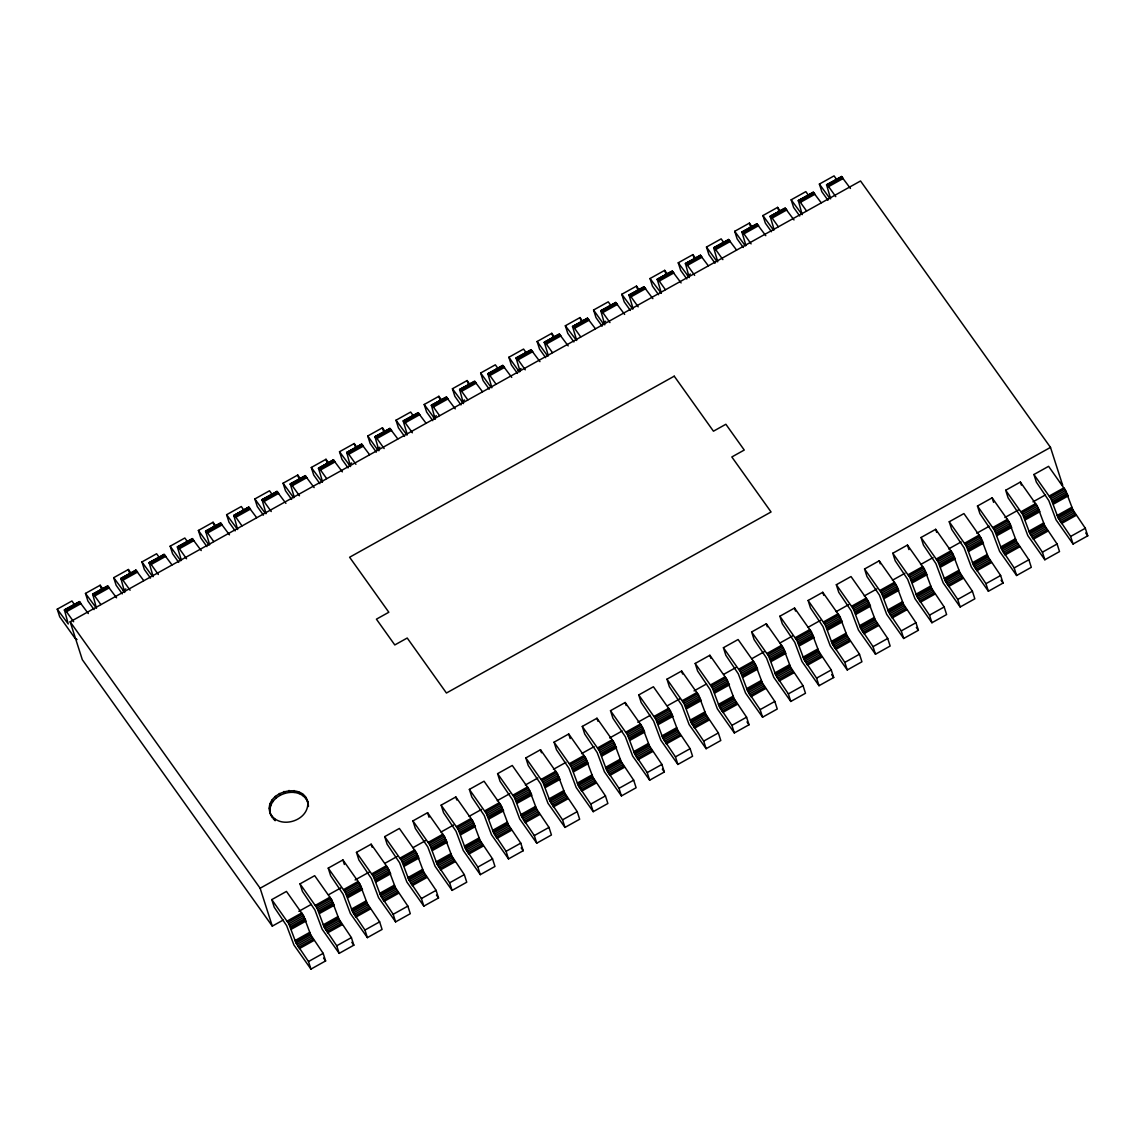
<?xml version="1.0" encoding="UTF-8"?>
<svg xmlns="http://www.w3.org/2000/svg" width="1145" height="1145" viewBox="0 0 1145 1145"><rect width="100%" height="100%" fill="white"/><g stroke="black" fill="none" stroke-linecap="round" stroke-linejoin="round"><path stroke-width="1.5" d="M74.997 605.276L71.935 600.982L57.25 609.169L68.256 623.982L64.435 609.884L79.348 601.597L88.308 613.548M77.058 639.568L74.997 638.237L59.683 616.74L57.25 609.169M79.32 603.014L79.348 601.597M103.222 589.532L100.159 585.238L85.474 593.425L96.481 608.238L92.673 594.14L107.587 585.839L116.547 597.804M131.446 573.788L128.383 569.494L113.698 577.681L124.705 592.495L120.898 578.397L135.811 570.095L143.755 580.63M135.768 571.527L135.811 570.095M153.172 576.651L149.122 562.653L164.036 554.352L171.979 564.886M164.007 555.783L164.036 554.352M201.219 550.573L192.26 538.608L177.346 546.909L181.411 560.42M192.231 540.039L192.26 538.608M209.635 544.676L205.585 531.165L220.498 522.864L229.458 534.829M244.357 510.813L241.294 506.519L226.61 514.706L237.616 529.52L233.809 515.407L248.723 507.12L256.652 517.654M266.084 513.676L262.033 499.664L276.947 491.377L285.906 503.342M276.904 492.808L276.947 491.377M294.322 497.445L290.257 483.92L305.171 475.633L314.131 487.598M305.142 477.064L305.171 475.633M322.546 481.701L318.482 468.176L333.395 459.889L342.355 471.854M357.269 447.838L354.206 443.544L339.521 451.731L350.527 466.545L346.72 452.432L361.634 444.145L369.563 454.665M378.995 450.701L374.945 436.689L389.858 428.402L397.802 438.921M389.815 429.819L389.858 428.402M426.026 423.178L418.082 412.658L403.169 420.945L407.234 434.47M418.039 414.075L418.082 412.658M441.941 400.607L438.878 396.299L424.208 404.486L435.214 419.313L431.393 405.201L446.307 396.914L455.266 408.865M470.18 384.863L467.117 380.555L452.432 388.742L463.439 403.57L459.632 389.457L474.545 381.17L482.474 391.69M491.892 387.726L487.856 373.714L502.769 365.427L511.729 377.378M520.145 371.495L516.08 357.97L530.994 349.683L539.953 361.634M530.951 351.1L530.994 349.683M548.369 355.751L544.304 342.226L559.218 333.939L568.178 345.89M576.593 340.008L572.529 326.482L587.442 318.195L595.386 328.715M604.803 324.751L600.767 310.739L615.681 302.452L624.64 314.403M615.638 303.869L615.681 302.452M633.042 308.52L628.991 294.995L643.905 286.708L652.865 298.659M643.862 288.125L643.905 286.708M661.28 292.776L657.216 279.251L672.129 270.964L681.089 282.915M695.988 258.899L692.925 254.605L678.255 262.792L689.261 277.62L685.44 263.507L700.354 255.22L708.297 265.74M700.325 256.637L700.354 255.22M717.715 261.761L713.678 247.764L728.578 239.477L736.521 249.996M728.549 240.894L728.578 239.477M765.776 235.684L756.816 223.733L741.903 232.02L745.953 245.545M756.773 225.15L756.816 223.733M774.177 229.801L770.127 216.276L785.041 207.989L794 219.94M808.9 195.924L805.837 191.63L791.166 199.817L802.158 214.645L798.351 200.532L813.265 192.245L821.208 202.765M830.626 198.786L826.575 184.789L841.489 176.502L850.449 188.453M841.46 177.919L841.489 176.502M271.608 816.457C258.04 792.14 308.048 778.242 308.406 806.495L307.275 800.541M270.406 814.009C265.869 793.972 300.419 783.166 307.876 802.445M307.79 804.591C306.66 822.511 276.789 829.681 269.791 812.12M150.496 578.111L144.37 569.509L141.937 561.937L156.607 553.751L159.67 558.044M178.72 562.367L172.594 553.765L170.161 546.194L184.832 538.007L187.909 542.301M206.944 546.623L200.819 538.021L198.386 530.45L213.07 522.263L216.133 526.557M263.407 515.135L257.281 506.534L254.848 498.962L269.519 490.776L272.582 495.069M291.631 499.392L285.506 490.79L283.073 483.219L297.743 475.032L300.806 479.326M319.856 483.648L313.73 475.046L311.297 467.475L325.981 459.288L329.044 463.582M376.319 452.161L370.178 443.559L367.745 435.987L382.43 427.801L385.493 432.094M404.543 436.402L398.417 427.815L395.984 420.229L410.654 412.043L413.717 416.351M489.216 389.171L483.09 380.584L480.657 372.998L495.341 364.811L498.404 369.119M517.454 373.427L511.328 364.84L508.881 357.254L523.566 349.068L526.628 353.376M545.678 357.684L539.553 349.096L537.119 341.511L551.79 333.324L554.853 337.632M573.903 341.94L567.777 333.352L565.344 325.767L580.014 317.58L583.091 321.888M602.127 326.196L596.001 317.609L593.568 310.023L608.253 301.836L611.315 306.13M630.365 310.452L624.225 301.865L621.792 294.279L636.477 286.093L639.54 290.386M658.59 294.709L652.464 286.121L650.031 278.536L664.701 270.349L667.764 274.643M715.038 263.221L708.912 254.634L706.479 247.048L721.164 238.861L724.227 243.155M743.262 247.477L737.137 238.89L734.704 231.304L749.388 223.118L752.451 227.411M771.501 231.734L765.361 223.146L762.928 215.561L777.612 207.374L780.675 211.668M827.949 200.246L821.824 191.659L819.391 184.073L834.061 175.886L837.138 180.18M64.435 610.371L79.105 602.184M92.659 594.613L105.87 587.256M120.883 578.869L135.568 570.682M149.108 563.125L163.792 554.939M178.806 546.566L192.016 539.195M205.57 531.638L218.781 524.281M233.795 515.894L248.723 507.12M262.019 500.15L276.704 491.964M290.243 484.407L304.928 476.22M318.482 468.663L333.395 459.889M346.706 452.919L361.634 444.145M374.93 437.175L389.615 428.989M404.629 420.616L417.839 413.245M431.379 405.688L444.589 398.317M459.617 389.944L472.828 382.573M487.842 374.2L502.769 365.427M516.066 358.457L530.75 350.27M544.29 342.713L557.5 335.342M572.529 326.969L587.442 318.195M600.753 311.225L615.423 303.039M628.977 295.482L643.662 287.295M657.201 279.738L670.412 272.367M685.426 263.994L700.11 255.807M713.664 248.25L728.334 240.064M743.348 231.691L756.559 224.32M770.113 216.763L783.323 209.392M798.337 201.019L813.265 192.245M826.575 185.275L841.246 177.089M64.435 609.884L79.792 601.884M92.673 594.14L108.031 586.14M120.898 578.397L136.255 570.396M149.122 562.653L164.479 554.652M177.346 546.909L192.703 538.909M205.585 531.165L220.928 523.15M233.809 515.407L249.166 507.407M262.033 499.664L277.391 491.663M290.257 483.92L305.615 475.919M318.482 468.176L333.839 460.175M346.72 452.432L362.063 444.432M374.945 436.689L390.302 428.688M403.169 420.945L418.526 412.944M431.393 405.201L446.75 397.2M459.632 389.457L474.975 381.457M487.856 373.714L503.213 365.713M516.08 357.97L531.437 349.969M544.304 342.226L559.662 334.226M572.529 326.482L587.886 318.482M600.767 310.739L616.11 302.738M628.991 294.995L644.349 286.994M657.216 279.251L672.573 271.25M685.44 263.507L700.797 255.507M713.678 247.764L729.021 239.763M741.903 232.02L757.26 224.019M770.127 216.276L785.484 208.275M798.351 200.532L813.709 192.532M826.575 184.789L841.933 176.788M65.122 610.07L65.737 610.729L80.408 602.542M93.346 594.327L93.962 594.985L108.646 586.798M121.57 578.583L122.186 579.241L136.87 571.054M149.795 562.839L150.424 563.497L165.095 555.311M178.033 547.095L178.649 547.739L193.319 539.553M206.257 531.337L206.873 531.996L221.558 523.809M234.482 515.593L235.097 516.252L249.782 508.065M262.706 499.85L263.321 500.508L278.006 492.321M290.93 484.106L291.56 484.764L306.23 476.578M319.169 468.362L319.784 469.021L334.454 460.834M347.393 452.618L348.008 453.277L362.693 445.09M375.617 436.875L376.233 437.533L390.917 429.346M403.841 421.131L404.457 421.789L419.142 413.603M432.08 405.387L432.695 406.046L447.366 397.859M460.304 389.643L460.92 390.302L475.59 382.115M488.529 373.9L489.144 374.558L503.829 366.371M516.753 358.156L517.368 358.814L532.053 350.628M544.977 342.412L545.607 343.071L560.277 334.884M573.216 326.668L573.831 327.327L588.501 319.14M601.44 310.925L602.055 311.583L616.74 303.396M629.664 295.181L630.28 295.839L644.964 287.653M657.888 279.437L658.504 280.096L673.188 271.909M686.127 263.693L686.742 264.352L701.413 256.165M714.351 247.95L714.967 248.608L729.637 240.421M742.575 232.206L743.191 232.864L757.875 224.678M770.8 216.462L771.415 217.121L786.1 208.934M799.024 200.719L799.654 201.377L814.324 193.19M827.262 184.975L827.878 185.633L842.548 177.446M65.737 610.729L66.482 611.702L81.166 603.515M93.962 594.985L94.72 595.958L109.39 587.771M122.186 579.241L122.944 580.214L137.615 572.028M150.424 563.497L151.169 564.471L165.853 556.284M178.649 547.739L179.393 548.727L194.077 540.54M206.873 531.996L207.617 532.983L222.302 524.796M235.097 516.252L235.856 517.239L250.526 509.053M263.321 500.508L264.08 501.496L278.75 493.309M291.56 484.764L292.304 485.752L306.989 477.565M319.784 469.021L320.528 470.008L335.213 461.821M348.008 453.277L348.767 454.264L363.437 446.078M376.233 437.533L376.991 438.521L391.662 430.334M404.457 421.789L405.215 422.777L419.9 414.59M432.695 406.046L433.44 407.033L448.124 398.846M460.92 390.302L461.664 391.289L476.349 383.103M489.144 374.558L489.903 375.546L504.573 367.359M517.368 358.814L518.127 359.802L532.797 351.615M545.607 343.071L546.351 344.058L561.036 335.871M573.831 327.327L574.575 328.314L589.26 320.128M602.055 311.583L602.814 312.571L617.484 304.384M630.28 295.839L631.038 296.827L645.708 288.64M658.504 280.096L659.262 281.083L673.947 272.896M686.742 264.352L687.487 265.339L702.171 257.153M714.967 248.608L715.711 249.596L730.395 241.409M743.191 232.864L743.949 233.852L758.62 225.665M771.415 217.121L772.174 218.094L786.844 209.907M799.654 201.377L800.398 202.35L815.083 194.163M827.878 185.633L828.622 186.606L843.307 178.42M122.901 590.577L125.835 588.931M348.71 464.612L351.658 462.981M367.745 435.987L376.948 448.869L379.882 447.237M433.397 417.381L436.331 415.75M461.621 401.637L464.555 400.006M508.881 357.254L518.084 370.15L521.018 368.518M593.568 310.023L602.757 322.919L605.705 321.287M687.444 275.687L690.378 274.041M283.23 920.036L272.295 926.133L82.326 659.706L70.16 621.807L860.539 180.982L1050.495 447.394L1062.674 485.294L1060.585 482.389M272.295 926.133L260.13 888.234L1050.495 447.394M271.78 899.612L286.45 891.425L303.468 915.571L310.724 934.835L323.176 953.341L325.609 960.927L310.939 969.114L293.921 944.968L286.665 925.704L274.213 907.198L271.78 899.612L288.798 923.757L296.04 943.022L308.506 961.542L310.939 969.114M300.004 883.868L314.675 875.682L331.692 899.827L338.949 919.091L351.4 937.598L353.834 945.183L339.163 953.37L322.146 929.225L314.889 909.96L302.437 891.454L300.004 883.868L317.022 908.014L324.278 927.278L336.73 945.784L339.163 953.37M328.229 868.125L342.913 859.938L359.931 884.083L367.173 903.348L379.639 921.854L382.072 929.439L367.388 937.626L350.37 913.481L343.114 894.216L330.662 875.71L328.229 868.125L345.246 892.27L352.503 911.534L364.954 930.041L367.388 937.626M356.453 852.381L371.137 844.194L388.155 868.339L395.411 887.604L407.863 906.11L410.296 913.696L395.612 921.882L378.594 897.737L371.352 878.473L358.886 859.967L356.453 852.381L373.47 876.526L380.727 895.791L393.179 914.297L395.612 921.882M384.691 836.637L399.362 828.45L416.379 852.596L423.636 871.86L436.088 890.366L438.521 897.952L423.836 906.139L406.833 881.993L399.576 862.729L387.125 844.223L384.691 836.637L401.695 860.782L408.951 880.047L421.403 898.553L423.836 906.139M412.916 820.893L427.586 812.707L444.603 836.852L451.86 856.116L464.312 874.623L466.745 882.208L452.075 890.395L435.057 866.25L427.801 846.985L415.349 828.479L412.916 820.893L429.933 845.039L437.175 864.303L449.642 882.809L452.075 890.395M441.14 805.15L455.825 796.963L472.828 821.108L480.084 840.373L492.536 858.879L494.969 866.464L480.299 874.651L463.281 850.506L456.025 831.241L443.573 812.735L441.14 805.15L458.157 829.295L465.414 848.559L477.866 867.066L480.299 874.651M469.364 789.406L484.049 781.219L501.066 805.364L508.308 824.629L520.775 843.135L523.208 850.721L508.523 858.907L491.506 834.762L484.249 815.498L471.797 796.992L469.364 789.406L486.382 813.551L493.638 832.816L506.09 851.322L508.523 858.907M497.588 773.662L512.273 765.475L529.291 789.621L536.547 808.885L548.999 827.391L551.432 834.977L536.747 843.164L519.73 819.019L512.488 799.754L500.022 781.248L497.588 773.662L514.606 797.807L521.862 817.072L534.314 835.578L536.747 843.164M525.827 757.918L540.497 749.732L557.515 773.877L564.771 793.141L577.223 811.648L579.656 819.233L564.986 827.42L547.968 803.275L540.712 784.01L528.26 765.504L525.827 757.918L542.844 782.064L550.087 801.328L562.553 819.834L564.986 827.42M554.051 742.175L568.721 733.988L585.739 758.133L592.995 777.398L605.447 795.904L607.88 803.489L593.21 811.676L576.193 787.531L568.936 768.266L556.484 749.76L554.051 742.175L571.069 766.32L578.325 785.584L590.777 804.091L593.21 811.676M582.275 726.431L596.96 718.244L613.978 742.389L621.22 761.654L633.672 780.16L636.119 787.746L621.434 795.932L604.417 771.787L597.16 752.523L584.709 734.002L582.275 726.431L599.293 750.576L606.549 769.841L619.001 788.347L621.434 795.932M610.5 710.687L625.184 702.5L642.202 726.646L649.458 745.91L661.91 764.416L664.343 772.002L649.659 780.189L632.641 756.043L625.385 736.779L612.933 718.258L610.5 710.687L627.517 734.832L634.774 754.097L647.226 772.603L649.659 780.189M638.738 694.943L653.409 686.757L670.426 710.902L677.683 730.167L690.134 748.673L692.568 756.258L677.883 764.445L660.88 740.3L653.623 721.035L641.171 702.515L638.738 694.943L655.741 719.089L662.998 738.353L675.45 756.859L677.883 764.445M666.962 679.2L681.633 671.013L698.65 695.158L705.907 714.423L718.359 732.929L720.792 740.514L706.121 748.701L689.104 724.556L681.847 705.291L669.396 686.771L666.962 679.2L683.98 703.345L691.222 722.609L703.688 741.116L706.121 748.701M695.187 663.456L709.871 655.269L726.875 679.414L734.131 698.679L746.583 717.185L749.016 724.771L734.346 732.957L717.328 708.812L710.072 689.533L697.62 671.027L695.187 663.456L712.204 687.601L719.461 706.866L731.913 725.372L734.346 732.957M723.411 647.712L738.096 639.525L755.113 663.671L762.355 682.935L774.822 701.441L777.255 709.013L762.57 717.199L745.552 693.068L738.296 673.79L725.844 655.283L723.411 647.712L740.429 671.857L747.685 691.122L760.137 709.628L762.57 717.199M751.635 631.968L766.32 623.782L783.337 647.927L790.594 667.192L803.046 685.698L805.479 693.269L790.794 701.456L773.777 677.325L766.535 658.046L754.068 639.54L751.635 631.968L768.653 656.114L775.909 675.378L788.361 693.884L790.794 701.456M779.874 616.225L794.544 608.038L811.562 632.183L818.818 651.448L831.27 669.954L833.703 677.525L819.019 685.712L802.015 661.581L794.759 642.302L782.307 623.796L779.874 616.225L796.877 640.37L804.134 659.635L816.585 678.141L819.019 685.712M808.098 600.481L822.768 592.294L839.786 616.425L847.042 635.704L859.494 654.21L861.927 661.781L847.257 669.968L830.24 645.837L822.983 626.558L810.531 608.052L808.098 600.481L825.116 624.626L832.372 643.891L844.824 662.397L847.257 669.968M836.322 584.737L851.007 576.55L868.01 600.681L875.267 619.96L887.718 638.466L890.152 646.038L875.481 654.224L858.464 630.093L851.207 610.815L838.755 592.308L836.322 584.737L853.34 608.868L860.596 628.147L873.048 646.653L875.481 654.224M864.547 568.993L879.231 560.807L896.249 584.938L903.505 604.216L915.957 622.723L918.39 630.294L903.706 638.481L886.688 614.35L879.432 595.071L866.98 576.565L864.547 568.993L881.564 593.124L888.821 612.403L901.272 630.909L903.706 638.481M892.785 553.25L907.455 545.063L924.473 569.194L931.729 588.473L944.181 606.979L946.614 614.55L931.93 622.737L914.927 598.606L907.67 579.327L895.218 560.821L892.785 553.25L909.788 577.381L917.045 596.659L929.497 615.166L931.93 622.737M921.009 537.506L935.68 529.319L952.697 553.45L959.954 572.729L972.406 591.235L974.839 598.806L960.168 606.993L943.151 582.848L935.894 563.583L923.442 545.077L921.009 537.506L938.027 561.637L945.269 580.916L957.735 599.422L960.168 606.993M949.234 521.762L963.918 513.575L980.921 537.706L988.178 556.985L1000.63 575.491L1003.063 583.063L988.393 591.249L971.375 567.104L964.119 547.84L951.667 529.333L949.234 521.762L966.251 545.893L973.508 565.172L985.959 583.678L988.393 591.249M977.458 506.018L992.143 497.832L1009.16 521.963L1016.402 541.241L1028.868 559.748L1031.301 567.319L1016.617 575.506L999.599 551.36L992.343 532.096L979.891 513.59L977.458 506.018L994.475 530.149L1001.732 549.428L1014.184 567.934L1016.617 575.506M1005.682 490.26L1020.367 482.074L1037.384 506.219L1044.641 525.498L1057.093 544.004L1059.526 551.575L1044.841 559.762L1027.824 535.617L1020.581 516.352L1008.115 497.846L1005.682 490.26L1022.7 514.406L1029.956 533.684L1042.408 552.191L1044.841 559.762M1033.921 474.517L1048.591 466.33L1065.609 490.475L1072.865 509.754L1085.317 528.26L1087.75 535.831L1073.065 544.018L1056.062 519.873L1048.806 500.608L1036.354 482.102L1033.921 474.517L1050.924 498.662L1058.18 517.941L1070.632 536.447L1073.065 544.018M298.859 911.32L311.354 904.35M328.529 894.775L341.024 887.804M355.093 879.961L369.148 872.118M384.763 863.402L397.258 856.431M412.887 847.715L425.382 840.745M440.997 832.043L453.492 825.073M469.106 816.356L481.601 809.386M497.231 800.67L509.725 793.7M525.34 784.998L537.835 778.028M553.464 769.311L565.959 762.341M581.574 753.625L594.069 746.654M609.684 737.952L622.193 730.982M637.808 722.266L650.303 715.296M667.478 705.706L679.987 698.736M694.042 690.907L706.537 683.937M723.712 674.348L736.206 667.378M751.836 658.661L764.33 651.691M779.945 642.989L792.44 636.019M808.069 627.303L820.564 620.332M836.179 611.616L848.674 604.646M864.289 595.944L876.798 588.974M892.413 580.257L904.908 573.287M920.523 564.571L933.018 557.601M948.647 548.899L961.142 541.928M976.757 533.212L989.251 526.242M1004.881 517.526L1018.935 509.682M1032.99 501.853L1045.485 494.883M287.094 921.11L301.779 912.923M315.319 905.366L330.003 897.165M343.557 889.608L358.228 881.421M371.781 873.864L386.452 865.677M400.006 858.12L414.69 849.933M428.23 842.376L442.915 834.19M456.454 826.633L471.139 818.446M484.693 810.889L499.363 802.702M512.917 795.145L527.587 786.958M541.141 779.401L555.826 771.215M569.366 763.658L584.05 755.471M597.604 747.914L612.274 739.727M625.828 732.17L640.499 723.983M654.053 716.426L668.737 708.24M682.277 700.683L696.961 692.496M710.501 684.939L725.186 676.752M738.74 669.195L753.41 661.008M766.964 653.452L781.634 645.265M795.188 637.708L809.873 629.521M823.412 621.964L838.097 613.777M851.637 606.22L866.321 598.033M879.875 590.476L894.546 582.29M908.099 574.733L922.77 566.546M936.324 558.989L951.008 550.802M964.548 543.245L979.233 535.058M992.787 527.501L1007.457 519.315M1021.011 511.758L1035.681 503.571M1049.235 496.014L1063.92 487.827M287.925 922.34L302.609 914.154M316.163 906.597L330.833 898.41M344.387 890.853L359.058 882.666M372.612 875.109L387.296 866.922M400.836 859.365L415.52 851.179M429.074 843.622L443.745 835.435M457.299 827.878L471.969 819.691M485.523 812.134L500.208 803.947M513.747 796.39L528.432 788.204M541.971 780.647L556.656 772.46M570.21 764.903L584.88 756.716M598.434 749.159L613.105 740.972M626.658 733.415L641.343 725.229M654.883 717.672L669.567 709.485M683.107 701.928L697.792 693.741M711.346 686.184L726.016 677.997M739.57 670.44L754.24 662.254M767.794 654.697L782.479 646.51M796.018 638.953L810.703 630.766M824.257 623.209L838.927 615.022M852.481 607.465L867.151 599.279M880.705 591.722L895.39 583.535M908.93 575.978L923.614 567.791M937.154 560.234L951.838 552.047M965.392 544.476L980.063 536.289M993.617 528.732L1008.287 520.546M1021.841 512.989L1036.526 504.802M1050.065 497.245L1064.75 489.058M288.798 923.757L303.468 915.571M317.022 908.014L331.692 899.827M345.246 892.27L359.931 884.083M373.47 876.526L388.155 868.339M401.695 860.782L416.379 852.596M429.933 845.039L444.603 836.852M458.157 829.295L472.828 821.108M486.382 813.551L501.066 805.364M514.606 797.807L529.291 789.621M542.844 782.064L557.515 773.877M571.069 766.32L585.739 758.133M599.293 750.576L613.978 742.389M627.517 734.832L642.202 726.646M655.741 719.089L670.426 710.902M683.98 703.345L698.65 695.158M712.204 687.601L726.875 679.414M740.429 671.857L755.113 663.671M768.653 656.114L783.337 647.927M796.877 640.37L811.562 632.183M825.116 624.626L839.786 616.425M853.34 608.868L868.01 600.681M881.564 593.124L896.249 584.938M909.788 577.381L924.473 569.194M938.027 561.637L952.697 553.45M966.251 545.893L980.921 537.706M994.475 530.149L1009.16 521.963M1022.7 514.406L1037.384 506.219M1050.924 498.662L1065.609 490.475M289.613 925.246L304.298 917.059M317.852 909.502L332.522 901.315M346.076 893.758L360.747 885.572M374.3 878.015L388.985 869.828M402.525 862.271L417.209 854.084M430.749 846.527L445.434 838.34M458.988 830.783L473.658 822.597M487.212 815.04L501.882 806.853M515.436 799.296L530.121 791.109M543.66 783.552L558.345 775.365M571.899 767.808L586.569 759.622M600.123 752.065L614.793 743.878M628.347 736.321L643.032 728.134M656.572 720.577L671.256 712.39M684.796 704.833L699.481 696.647M713.034 689.09L727.705 680.903M741.259 673.346L755.929 665.159M769.483 657.602L784.168 649.415M797.707 641.858L812.392 633.672M825.946 626.115L840.616 617.928M854.17 610.371L868.84 602.184M882.394 594.627L897.079 586.44M910.618 578.883L925.303 570.697M938.843 563.14L953.527 554.953M967.081 547.396L981.752 539.209M995.306 531.652L1009.976 523.465M1023.53 515.908L1038.214 507.722M1051.754 500.165L1066.439 491.964M290.358 926.72L305.042 918.533M318.582 910.976L333.267 902.79M346.806 895.233L361.491 887.046M375.045 879.489L389.715 871.302M403.269 863.745L417.939 855.558M431.493 848.001L446.178 839.815M459.717 832.258L474.402 824.071M487.956 816.514L502.626 808.327M516.18 800.77L530.851 792.583M544.405 785.026L559.089 776.84M572.629 769.283L587.313 761.096M600.853 753.539L615.538 745.352M629.092 737.795L643.762 729.608M657.316 722.051L671.986 713.85M685.54 706.293L700.225 698.106M713.764 690.549L728.449 682.363M742.003 674.806L756.673 666.619M770.227 659.062L784.897 650.875M798.451 643.318L813.136 635.131M826.676 627.574L841.36 619.388M854.9 611.831L869.585 603.644M883.138 596.087L897.809 587.9M911.363 580.343L926.033 572.156M939.587 564.6L954.272 556.413M967.811 548.856L982.496 540.669M996.035 533.112L1010.72 524.925M1024.274 517.368L1038.944 509.181M1052.498 501.625L1067.169 493.438M290.959 928.065L305.629 919.879M319.183 912.322L333.868 904.135M347.407 896.578L362.092 888.391M375.646 880.834L390.316 872.647M403.87 865.09L418.54 856.904M432.094 849.347L446.779 841.16M460.319 833.603L475.003 825.416M488.543 817.859L503.228 809.672M516.781 802.115L531.452 793.929M545.006 786.357L559.676 778.171M573.23 770.614L587.915 762.427M601.454 754.87L616.139 746.683M629.693 739.126L644.363 730.939M657.917 723.382L672.587 715.196M686.141 707.639L700.826 699.452M714.365 691.895L729.05 683.708M742.59 676.151L757.274 667.964M770.828 660.407L785.499 652.221M799.053 644.664L813.723 636.477M827.277 628.92L841.961 620.733M855.501 613.176L870.186 604.989M883.74 597.432L898.41 589.246M911.964 581.689L926.634 573.502M940.188 565.945L954.858 557.758M968.412 550.201L983.097 542.014M996.637 534.457L1011.321 526.271M1024.875 518.714L1039.545 510.527M1053.099 502.97L1067.77 494.783M291.374 929.196L306.058 921.009M319.598 913.452L334.283 905.251M347.837 897.694L362.507 889.508M376.061 881.951L390.731 873.764M404.285 866.207L418.97 858.02M432.509 850.463L447.194 842.276M460.748 834.719L475.418 826.533M488.972 818.976L503.643 810.789M517.197 803.232L531.881 795.045M545.421 787.488L560.105 779.301M573.645 771.744L588.33 763.558M601.884 756.001L616.554 747.814M630.108 740.257L644.778 732.07M658.332 724.513L673.017 716.326M686.556 708.769L701.241 700.583M714.781 693.026L729.465 684.839M743.019 677.282L757.689 669.095M771.243 661.538L785.914 653.351M799.468 645.794L814.152 637.608M827.692 630.051L842.376 621.864M855.93 614.307L870.601 606.12M884.155 598.563L898.825 590.376M912.379 582.819L927.064 574.633M940.603 567.076L955.288 558.889M968.827 551.332L983.512 543.145M997.066 535.588L1011.736 527.401M1025.29 519.844L1039.961 511.658M1053.514 504.101L1068.199 495.914M295.024 940.56L309.708 932.374M323.248 924.816L337.932 916.63M351.486 909.073L366.157 900.886M379.711 893.329L394.381 885.142M407.935 877.585L422.619 869.399M436.159 861.841L450.844 853.655M464.398 846.098L479.068 837.911M492.622 830.354L507.292 822.167M520.846 814.61L535.531 806.423M549.07 798.866L563.755 790.665M577.295 783.108L591.979 774.922M605.533 767.365L620.204 759.178M633.757 751.621L648.428 743.434M661.982 735.877L676.666 727.69M690.206 720.133L704.891 711.947M718.43 704.39L733.115 696.203M746.669 688.646L761.339 680.459M774.893 672.902L789.563 664.715M803.117 657.158L817.802 648.972M831.342 641.415L846.026 633.228M859.58 625.671L874.25 617.484M887.804 609.927L902.475 601.74M916.029 594.183L930.713 585.997M944.253 578.44L958.937 570.253M972.477 562.696L987.162 554.509M1000.716 546.952L1015.386 538.765M1028.94 531.208L1043.61 523.022M1057.164 515.465L1071.849 507.278M295.453 941.691L310.123 933.504M323.677 925.947L338.347 917.746M351.901 910.189L366.572 902.002M380.126 894.445L394.81 886.259M408.35 878.702L423.035 870.515M436.589 862.958L451.259 854.771M464.813 847.214L479.483 839.027M493.037 831.47L507.722 823.284M521.261 815.727L535.946 807.54M549.486 799.983L564.17 791.796M577.724 784.239L592.394 776.052M605.948 768.495L620.619 760.309M634.173 752.752L648.857 744.565M662.397 737.008L677.081 728.821M690.635 721.264L705.306 713.077M718.86 705.52L733.53 697.334M747.084 689.777L761.769 681.59M775.308 674.033L789.993 665.846M803.532 658.289L818.217 650.102M831.771 642.545L846.441 634.359M859.995 626.802L874.665 618.615M888.219 611.058L902.904 602.871M916.444 595.314L931.128 587.127M944.682 579.57L959.353 571.384M972.906 563.827L987.577 555.64M1001.131 548.083L1015.815 539.896M1029.355 532.339L1044.04 524.152M1057.579 516.595L1072.264 508.409M296.04 943.022L310.724 934.835M324.278 927.278L338.949 919.091M352.503 911.534L367.173 903.348M380.727 895.791L395.411 887.604M408.951 880.047L423.636 871.86M437.175 864.303L451.86 856.116M465.414 848.559L480.084 840.373M493.638 832.816L508.308 824.629M521.862 817.072L536.547 808.885M550.087 801.328L564.771 793.141M578.325 785.584L592.995 777.398M606.549 769.841L621.22 761.654M634.774 754.097L649.458 745.91M662.998 738.353L677.683 730.167M691.222 722.609L705.907 714.423M719.461 706.866L734.131 698.679M747.685 691.122L762.355 682.935M775.909 675.378L790.594 667.192M804.134 659.635L818.818 651.448M832.372 643.891L847.042 635.704M860.596 628.147L875.267 619.96M888.821 612.403L903.505 604.216M917.045 596.659L931.729 588.473M945.269 580.916L959.954 572.729M973.508 565.172L988.178 556.985M1001.732 549.428L1016.402 541.241M1029.956 533.684L1044.641 525.498M1058.18 517.941L1072.865 509.754M296.784 944.496L311.469 936.309M325.008 928.752L339.693 920.566M353.233 913.009L367.917 904.822M381.471 897.265L396.141 889.078M409.695 881.521L424.366 873.334M437.92 865.777L452.604 857.591M466.144 850.034L480.828 841.847M494.382 834.29L509.053 826.103M522.607 818.546L537.277 810.359M550.831 802.802L565.515 794.616M579.055 787.059L593.74 778.872M607.279 771.315L621.964 763.128M635.518 755.571L650.188 747.384M663.742 739.827L678.412 731.641M691.966 724.069L706.651 715.883M720.191 708.326L734.875 700.139M748.429 692.582L763.1 684.395M776.653 676.838L791.324 668.651M804.878 661.094L819.562 652.908M833.102 645.351L847.787 637.164M861.326 629.607L876.011 621.42M889.565 613.863L904.235 605.676M917.789 598.119L932.459 589.933M946.013 582.376L960.698 574.189M974.238 566.632L988.922 558.445M1002.462 550.888L1017.146 542.701M1030.7 535.144L1045.371 526.958M1058.925 519.401L1073.595 511.214M297.614 945.985L312.284 937.798M325.838 930.241L340.523 922.054M354.063 914.497L368.747 906.31M382.301 898.753L396.971 890.567M410.525 883.01L425.196 874.823M438.75 867.266L453.434 859.079M466.974 851.522L481.659 843.335M495.198 835.778L509.883 827.592M523.437 820.035L538.107 811.848M551.661 804.291L566.331 796.104M579.885 788.547L594.57 780.36M608.109 772.803L622.794 764.617M636.334 757.06L651.018 748.873M664.572 741.316L679.243 733.129M692.797 725.572L707.467 717.385M721.021 709.828L735.705 701.642M749.245 694.085L763.93 685.898M777.484 678.341L792.154 670.154M805.708 662.597L820.378 654.41M833.932 646.853L848.617 638.667M862.156 631.11L876.841 622.923M890.381 615.366L905.065 607.165M918.619 599.608L933.289 591.421M946.843 583.864L961.514 575.677M975.068 568.12L989.752 559.934M1003.292 552.377L1017.977 544.19M1031.531 536.633L1046.201 528.446M1059.755 520.889L1074.425 512.702M298.473 947.402L313.157 939.215M326.697 931.658L341.382 923.471M354.921 915.914L369.606 907.727M383.16 900.17L397.83 891.984M411.384 884.427L426.054 876.24M439.608 868.683L454.293 860.496M467.833 852.939L482.517 844.752M496.071 837.195L510.742 829.009M524.295 821.452L538.966 813.265M552.52 805.708L567.204 797.521M580.744 789.964L595.429 781.777M608.968 774.22L623.653 766.034M637.207 758.477L651.877 750.29M665.431 742.733L680.101 734.546M693.655 726.989L708.34 718.802M721.88 711.245L736.564 703.059M750.104 695.502L764.788 687.315M778.342 679.758L793.013 671.557M806.567 664L821.237 655.813M834.791 648.256L849.475 640.069M863.015 632.512L877.7 624.326M891.254 616.769L905.924 608.582M919.478 601.025L934.148 592.838M947.702 585.281L962.387 577.094M975.926 569.537L990.611 561.351M1004.151 553.794L1018.835 545.607M1032.389 538.05L1047.06 529.863M1060.613 522.306L1075.284 514.119M299.303 948.647L313.988 940.46M327.542 932.903L342.212 924.716M355.766 917.159L370.436 908.973M383.99 901.416L398.675 893.229M412.214 885.672L426.899 877.485M440.439 869.928L455.123 861.741M468.677 854.184L483.347 845.998M496.901 838.441L511.572 830.254M525.126 822.697L539.81 814.51M553.35 806.939L568.034 798.752M581.574 791.195L596.259 783.008M609.813 775.451L624.483 767.264M638.037 759.707L652.707 751.521M666.261 743.964L680.946 735.777M694.485 728.22L709.17 720.033M722.724 712.476L737.394 704.289M750.948 696.732L765.619 688.546M779.172 680.989L793.857 672.802M807.397 665.245L822.081 657.058M835.621 649.501L850.306 641.314M863.86 633.757L878.53 625.571M892.084 618.014L906.754 609.827M920.308 602.27L934.993 594.083M948.532 586.526L963.217 578.339M976.771 570.783L991.441 562.596M1004.995 555.039L1019.665 546.852M1033.219 539.295L1047.904 531.108M1061.444 523.551L1076.128 515.364M308.506 961.542L323.176 953.341M336.73 945.784L351.4 937.598M364.954 930.041L379.639 921.854M393.179 914.297L407.863 906.11M421.403 898.553L436.088 890.366M449.642 882.809L464.312 874.623M477.866 867.066L492.536 858.879M506.09 851.322L520.775 843.135M534.314 835.578L548.999 827.391M562.553 819.834L577.223 811.648M590.777 804.091L605.447 795.904M619.001 788.347L633.672 780.16M647.226 772.603L661.91 764.416M675.45 756.859L690.134 748.673M703.688 741.116L718.359 732.929M731.913 725.372L746.583 717.185M760.137 709.628L774.822 701.441M788.361 693.884L803.046 685.698M816.585 678.141L831.27 669.954M844.824 662.397L859.494 654.21M873.048 646.653L887.718 638.466M901.272 630.909L915.957 622.723M929.497 615.166L944.181 606.979M957.735 599.422L972.406 591.235M985.959 583.678L1000.63 575.491M1014.184 567.934L1028.868 559.748M1042.408 552.191L1057.093 544.004M1070.632 536.447L1085.317 528.26M661.266 293.263L650.031 278.536M576.579 340.494L565.344 325.767M632.799 309.107L621.792 294.279M406.976 435.057L395.984 420.229M322.303 482.288L311.297 467.475M273.183 818.675L275.158 820.693L274.557 818.789M829.953 198.6L819.391 184.073M773.49 230.088L762.928 215.561M745.266 245.831L734.704 231.304M717.042 261.575L706.479 247.048M604.131 324.565L602.757 322.919M547.682 356.052L537.119 341.511M519.444 371.796L518.084 370.15M491.219 387.54L480.657 372.998M378.308 450.515L376.948 448.869M293.635 497.746L283.073 483.219M265.397 513.49L254.848 498.962M208.948 544.977L198.386 530.45M180.724 560.721L170.161 546.194M152.5 576.465L141.937 561.937M1085.703 532.969L1087.75 535.831M828.622 186.606L835.778 196.639M800.398 202.35L806.524 210.952M799.725 215.99L793.599 207.402L791.166 199.817M772.174 218.094L778.299 226.696M1001.031 580.2L1003.063 583.063M743.949 233.852L751.091 243.871M715.711 249.596L722.867 259.614M687.487 265.339L694.643 275.358M686.814 278.965L680.688 270.377L678.255 262.792M916.343 627.431L918.39 630.294M659.262 281.083L665.388 289.671M631.038 296.827L638.18 306.846M602.814 312.571L609.956 322.589M831.656 674.663L833.703 677.525M574.575 328.314L580.701 336.902M546.351 344.058L552.477 352.646M518.127 359.802L525.269 369.821M746.984 721.894L749.016 724.771M489.903 375.546L496.028 384.133M461.664 391.289L467.804 399.877M460.991 404.915L454.866 396.327L452.432 388.742M433.44 407.033L439.565 415.621M432.767 420.659L426.641 412.071L424.208 404.486M662.297 769.125L664.343 772.002M405.215 422.777L412.372 432.796M376.991 438.521L384.133 448.554M348.767 454.264L355.909 464.297M348.08 467.904L341.954 459.302L339.521 451.731M320.528 470.008L326.668 478.596M292.304 485.752L299.46 495.785M521.161 847.858L523.208 850.721M264.08 501.496L271.222 511.529M235.856 517.239L241.981 525.841M235.169 530.879L229.043 522.277L226.61 514.706M207.617 532.983L213.757 541.585M436.474 895.089L438.521 897.952M179.393 548.727L186.549 558.76M151.169 564.471L158.325 574.504M122.944 580.214L130.086 590.247M122.272 593.854L116.132 585.252L113.698 577.681M351.801 942.321L353.834 945.183M94.72 595.958L100.846 604.56M94.033 609.598L87.907 600.996L85.474 593.425M323.563 958.064L325.609 960.927M66.482 611.702L73.638 621.735M70.16 621.807L260.13 888.234M1020.367 482.074L1021.34 485.108M992.143 497.832L993.602 502.369M935.68 529.319L936.653 532.339M907.455 545.063L908.915 549.6M777.612 207.374L778.586 210.408M879.231 560.807L880.204 563.827M749.388 223.118L750.848 227.669M822.768 592.294L823.742 595.328M692.925 254.605L693.899 257.639M794.544 608.038L795.517 611.072M664.701 270.349L666.161 274.9M766.32 623.782L767.293 626.816M636.477 286.093L637.45 289.127M709.871 655.269L710.845 658.303M580.014 317.58L580.987 320.614M681.633 671.013L682.606 674.047M551.79 333.324L552.763 336.358M625.184 702.5L626.158 705.535M596.96 718.244L597.933 721.278M467.117 380.555L468.09 383.589M568.721 733.988L570.181 738.539M438.878 396.299L439.852 399.333M540.497 749.732L541.47 752.766M382.43 427.801L383.403 430.821M354.206 443.544L355.179 446.564M455.825 796.963L456.798 799.997M325.981 459.288L327.441 463.825M427.586 812.707L429.046 817.258M297.743 475.032L298.716 478.052M371.137 844.194L372.111 847.228M342.913 859.938L344.373 864.489M305.472 796.891L306.073 798.781M302.509 793.871L303.124 795.761M213.07 522.263L214.043 525.297M298.602 791.71L299.217 793.599M294.007 790.537L294.608 792.426M289.041 790.451L289.642 792.34M284.032 791.438L284.647 793.328M279.337 793.442L279.952 795.331M275.272 796.319L275.873 798.222M272.109 799.897L272.71 801.786M270.063 803.89L270.664 805.794M269.261 808.069L269.876 809.959M271.594 815.784L272.209 817.673M128.383 569.494L129.356 572.529M100.159 585.238L101.619 589.789M674.233 376.175L349.611 557.243L388.828 612.246L376.419 619.173L394.796 644.95L407.219 638.023L446.435 693.026L771.057 511.972L731.827 456.969L744.25 450.042L725.873 424.265L713.449 431.193L674.233 376.175"/></g></svg>
